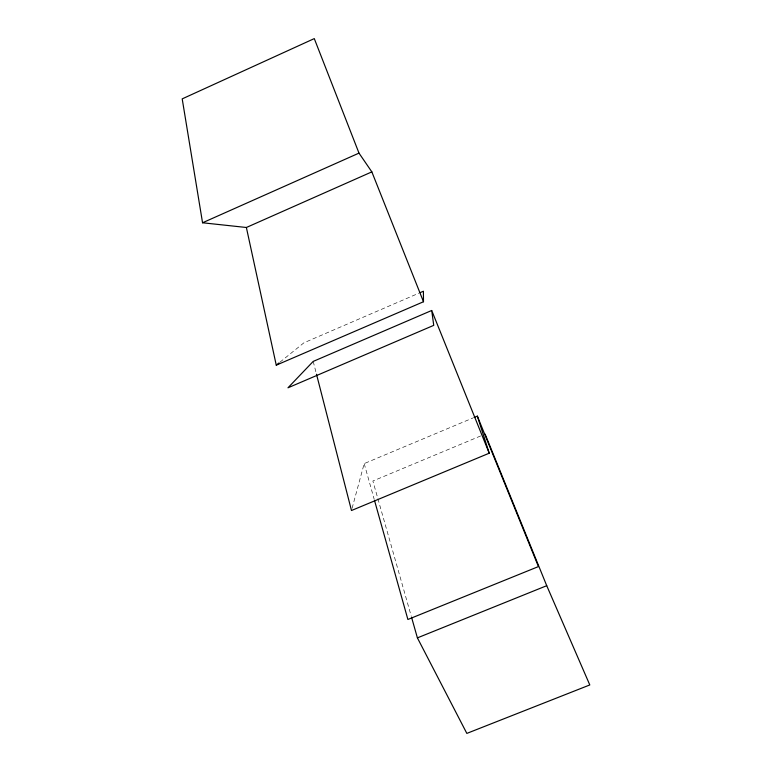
<?xml version="1.0" encoding="UTF-8"?>
<svg xmlns="http://www.w3.org/2000/svg" width="772" height="772" viewBox="0 0 772 772"><rect width="100%" height="100%" fill="white"/><g stroke="black" fill="none" stroke-linecap="round" stroke-linejoin="round"><path stroke-width="0.58" stroke-dasharray="3.86 2.9" d="M352.1 508.227L364.191 463.596L472.908 417.99M279.947 362.184L303.917 342.807L418.974 293.148M480.666 435.968L372.876 481.004L411.177 615.959M364.191 463.596L374.227 499.397M313.2 361.412L316.192 373.059"/><path stroke-width="1.16" d="M276.26 365.166L423.49 301.746L371.843 171.876L358.99 153.117L314.281 38.6L182.202 98.874L202.553 222.77L246.374 227.489L276.26 365.166L279.02 362.937M202.553 222.77L358.99 153.117M246.374 227.489L371.843 171.876M420.084 292.665L423.403 291.237L423.49 301.746M431.712 310.479L313.2 361.412L287.975 387.805L433.739 325.35L431.712 310.479L489.226 453.203L351.482 510.514L316.491 374.227M474.018 417.527L477.347 416.127L538.431 566.58L407.886 619.482L374.545 500.546M417.401 637.875L546.73 585.697L589.798 684.947L466.838 733.4L417.401 637.875L411.505 617.117M485.115 434.105L546.73 585.697M477.347 416.127L489.226 453.203"/></g></svg>
